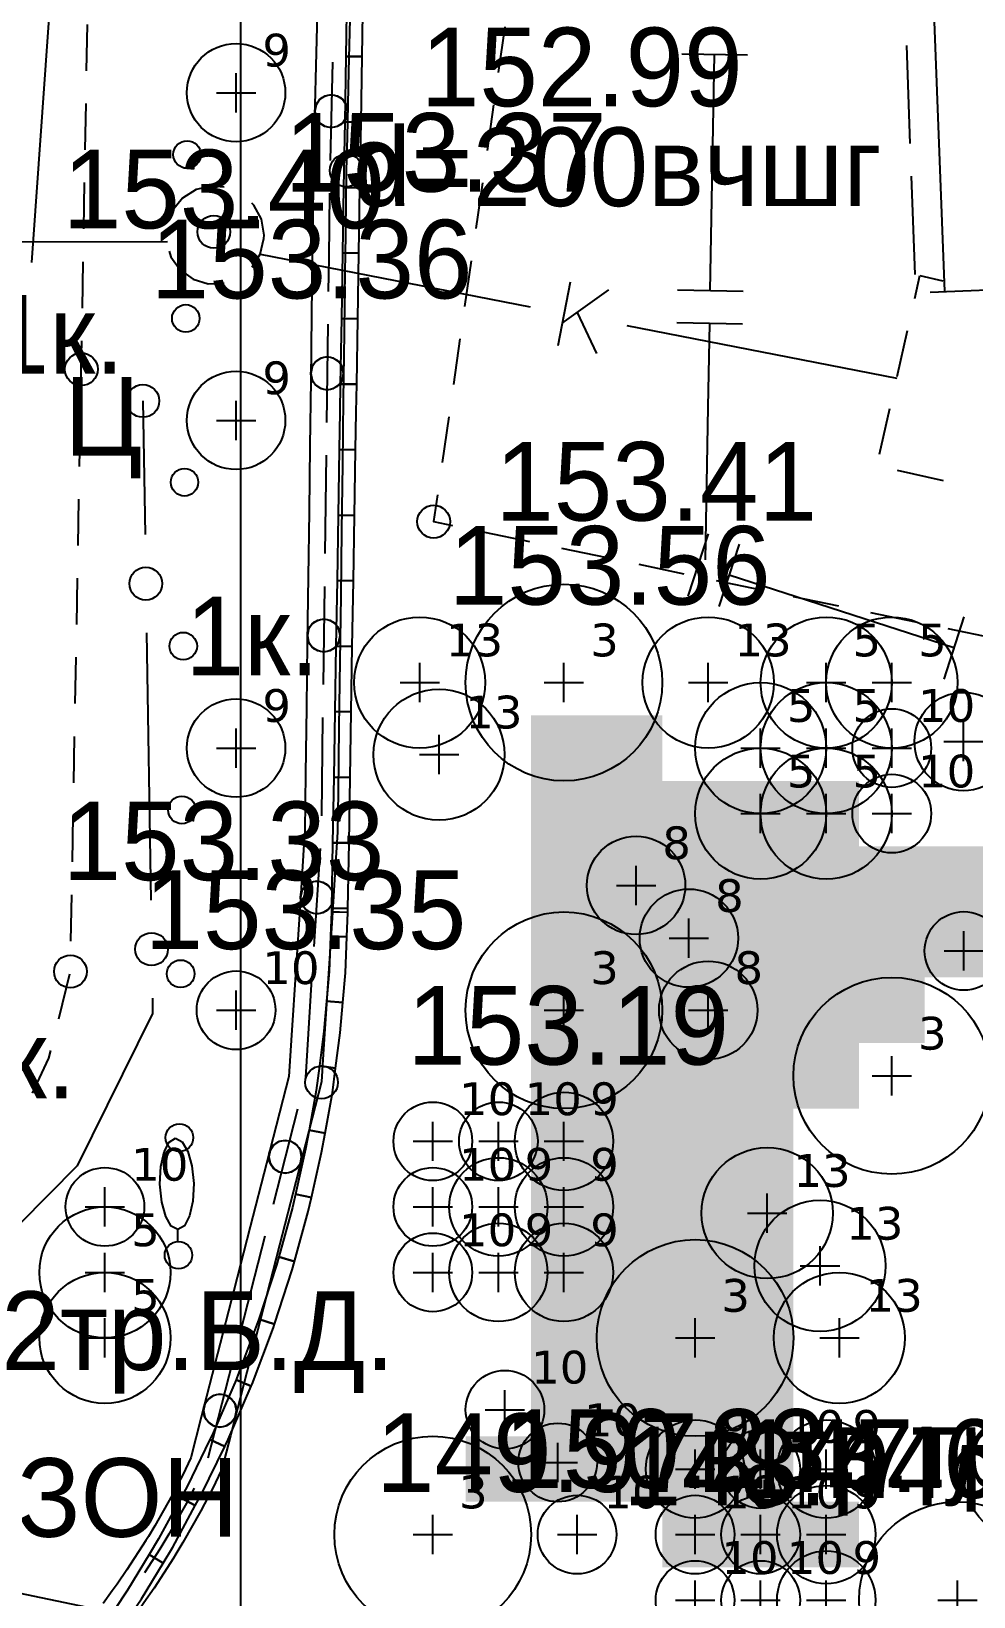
# Model space of a CAD drawing. Header units: metres. Extents: x -2743 to 126, y 13385 to 13916.
# Drawn here: x -2077.35 to -2062.98, y 13679.57 to 13703.46 of the extents above; entities that cross this region are included whole.
import ezdxf

# ---------------------------------------------------------------- set-up
doc = ezdxf.new("R2010")
doc.units = ezdxf.units.M
for name, color, linetype in [('GREEN_LABELS', 7, 'Continuous'), ('GREEN_SHRUBS', 94, 'Continuous'), ('GREEN_TREES', 3, 'Continuous'), ('GREEN_ZONE_ALLOWED', 3, 'Continuous'), ('output[1-12]_3_ДЖКХ-24_03233kl$0$Красные линии', 7, 'Continuous'), ('output[1-12]_3_ДЖКХ-24_03233tp$0$Горизонтали', 7, 'Continuous'), ('output[1-12]_3_ДЖКХ-24_03233tp$0$Граница улицы', 7, 'Continuous'), ('output[1-12]_3_ДЖКХ-24_03233tp$0$Колодцы', 7, 'Continuous'), ('output[1-12]_3_ДЖКХ-24_03233tp$0$Леса и газоны', 7, 'Continuous'), ('output[1-12]_3_ДЖКХ-24_03233tp$0$Ограды', 7, 'Continuous'), ('output[1-12]_3_ДЖКХ-24_03233tp$0$Полоса деревьев', 7, 'Continuous'), ('output[1-12]_3_ДЖКХ-24_03233tp$0$Фонари', 7, 'Continuous'), ('output[1-12]_3_ДЖКХ-24_03233up$0$Газопровод', 7, 'Continuous'), ('output[1-12]_3_ДЖКХ-24_03233up$0$Кабели', 7, 'Continuous'), ('output[1-12]_3_ДЖКХ-24_03233up$0$Кабель электрический', 7, 'Continuous'), ('output[1-12]_3_ДЖКХ-24_03233up$0$Канализация самотёчная', 7, 'Continuous'), ('output[1-12]_brd$0$Граница заказа', 7, 'Continuous'), ('output[23]_brd$0$Рамки', 7, 'Continuous')]:
    doc.layers.add(name, color=color, linetype=linetype)
doc.styles.add('unicode', font='DejaVuSans.ttf')

# ---------------------------------------------------------------- blocks, each defined once
blk = doc.blocks.new('GREEN_TREE_ACER_GINNALA')
for p, q in [((0, -0.3), (0, 0.3)), ((-0.3, 0), (0.3, 0))]:
    blk.add_line(p, q)
blk.add_circle((0, 0), 1.5)
at = {"style": 'unicode', "flags": 1}
for tag, p in [('POS', (0.4, 0.4)), ('NUM', (0.4, -0.9)), ('SPECIES', (0.4, -1.8)), ('NPA', (0.4, -2.7))]:
    blk.add_attdef(tag, p, '', height=0.5, dxfattribs=at)
blk = doc.blocks.new('GREEN_SHRUB_SYRINGA_JOSIKAEA')
for p, q in [((0, -0.3), (0, 0.3)), ((-0.3, 0), (0.3, 0))]:
    blk.add_line(p, q)
blk.add_circle((0, 0), 1)
at = {"style": 'unicode', "flags": 1}
for tag, p in [('POS', (0.4, 0.4)), ('NUM', (0.4, -0.9)), ('SPECIES', (0.4, -1.8)), ('NPA', (0.4, -2.7))]:
    blk.add_attdef(tag, p, '', height=0.5, dxfattribs=at)
blk = doc.blocks.new('GREEN_SHRUB_COTONEASTER_LUCIDUS')
for p, q in [((0, -0.3), (0, 0.3)), ((-0.3, 0), (0.3, 0))]:
    blk.add_line(p, q)
blk.add_circle((0, 0), 0.6)
at = {"style": 'unicode', "flags": 1}
for tag, p in [('POS', (0.4, 0.4)), ('NUM', (0.4, -0.9)), ('SPECIES', (0.4, -1.8)), ('NPA', (0.4, -2.7))]:
    blk.add_attdef(tag, p, '', height=0.5, dxfattribs=at)
blk = doc.blocks.new('GREEN_SHRUB_CORNUS_SERICEA')
for p, q in [((0, -0.3), (0, 0.3)), ((-0.3, 0), (0.3, 0))]:
    blk.add_line(p, q)
blk.add_circle((0, 0), 0.75)
at = {"style": 'unicode', "flags": 1}
for tag, p in [('POS', (0.4, 0.4)), ('NUM', (0.4, -0.9)), ('SPECIES', (0.4, -1.8)), ('NPA', (0.4, -2.7))]:
    blk.add_attdef(tag, p, '', height=0.5, dxfattribs=at)
blk = doc.blocks.new('GREEN_SHRUB_LONICERA_TATARICA')
for p, q in [((0, -0.3), (0, 0.3)), ((-0.3, 0), (0.3, 0))]:
    blk.add_line(p, q)
blk.add_circle((0, 0), 0.75)
at = {"style": 'unicode', "flags": 1}
for tag, p in [('POS', (0.4, 0.4)), ('NUM', (0.4, -0.9)), ('SPECIES', (0.4, -1.8)), ('NPA', (0.4, -2.7))]:
    blk.add_attdef(tag, p, '', height=0.5, dxfattribs=at)
blk = doc.blocks.new('GREEN_SHRUB_JUNIPERUS_SABINA')
for p, q in [((0, -0.3), (0, 0.3)), ((-0.3, 0), (0.3, 0))]:
    blk.add_line(p, q)
blk.add_circle((0, 0), 1)
at = {"style": 'unicode', "flags": 1}
for tag, p in [('POS', (0.4, 0.4)), ('NUM', (0.4, -0.9)), ('SPECIES', (0.4, -1.8)), ('NPA', (0.4, -2.7))]:
    blk.add_attdef(tag, p, '', height=0.5, dxfattribs=at)

msp = doc.modelspace()

# ---------------------------------------------------------------- hatches: boundary and pattern name
at = {"layer": 'GREEN_ZONE_ALLOWED', "transparency": 33554508}
h = msp.add_hatch(color=3, dxfattribs=at)
h.dxf.hatch_style = 1
h.paths.add_polyline_path([(-2070.727, 13681.022), (-2070.727, 13682.022), (-2069.727, 13682.022), (-2069.727, 13683.022), (-2069.727, 13684.022), (-2069.727, 13685.022), (-2069.727, 13686.022), (-2069.727, 13687.022), (-2069.727, 13688.022), (-2069.727, 13689.022), (-2069.727, 13690.022), (-2069.727, 13691.022), (-2069.727, 13692.022), (-2069.727, 13693.022), (-2068.727, 13693.022), (-2067.727, 13693.022), (-2067.727, 13692.022), (-2066.727, 13692.022), (-2065.727, 13692.022), (-2064.727, 13692.022), (-2064.727, 13691.022), (-2063.727, 13691.022), (-2062.727, 13691.022), (-2061.727, 13691.022), (-2060.727, 13691.022), (-2060.727, 13690.022), (-2061.727, 13690.022), (-2061.727, 13689.022), (-2062.727, 13689.022), (-2063.727, 13689.022), (-2063.727, 13688.022), (-2064.727, 13688.022), (-2064.727, 13687.022), (-2065.727, 13687.022), (-2065.727, 13686.022), (-2065.727, 13685.022), (-2065.727, 13684.022), (-2065.727, 13683.022), (-2065.727, 13682.022), (-2065.727, 13681.022), (-2064.727, 13681.022), (-2064.727, 13680.022), (-2065.727, 13680.022), (-2066.727, 13680.022), (-2067.727, 13680.022), (-2067.727, 13681.022), (-2068.727, 13681.022), (-2069.727, 13681.022), (-2070.727, 13681.022)])

# ---------------------------------------------------------------- linework, layer by layer
at = {"layer": 'output[1-12]_3_ДЖКХ-24_03233kl$0$Красные линии'}
for points in [[(-2072.304, 13703.072), (-2072.288, 13704.072), (-2072.538, 13704.076), (-2072.554, 13703.076), (-2072.304, 13703.072)], [(-2072.321, 13702.072), (-2072.304, 13703.072), (-2072.554, 13703.076), (-2072.571, 13702.076), (-2072.321, 13702.072)], [(-2072.338, 13701.072), (-2072.321, 13702.072), (-2072.571, 13702.076), (-2072.588, 13701.077), (-2072.338, 13701.072)], [(-2072.354, 13700.072), (-2072.338, 13701.072), (-2072.588, 13701.077), (-2072.604, 13700.077), (-2072.354, 13700.072)], [(-2072.371, 13699.073), (-2072.354, 13700.072), (-2072.604, 13700.077), (-2072.621, 13699.077), (-2072.371, 13699.073)], [(-2072.388, 13698.073), (-2072.371, 13699.073), (-2072.621, 13699.077), (-2072.638, 13698.077), (-2072.388, 13698.073)], [(-2072.395, 13697.648), (-2072.388, 13698.073), (-2072.638, 13698.077), (-2072.645, 13697.652), (-2072.655, 13697.077), (-2072.405, 13697.073), (-2072.395, 13697.648)], [(-2072.421, 13696.073), (-2072.405, 13697.073), (-2072.655, 13697.077), (-2072.671, 13696.077), (-2072.421, 13696.073)], [(-2072.438, 13695.073), (-2072.421, 13696.073), (-2072.671, 13696.077), (-2072.688, 13695.077), (-2072.438, 13695.073)], [(-2072.455, 13694.073), (-2072.438, 13695.073), (-2072.688, 13695.077), (-2072.705, 13694.078), (-2072.455, 13694.073)], [(-2072.472, 13693.073), (-2072.455, 13694.073), (-2072.705, 13694.078), (-2072.722, 13693.078), (-2072.472, 13693.073)], [(-2072.488, 13692.074), (-2072.472, 13693.073), (-2072.722, 13693.078), (-2072.738, 13692.078), (-2072.488, 13692.074)], [(-2072.505, 13691.074), (-2072.488, 13692.074), (-2072.738, 13692.078), (-2072.755, 13691.078), (-2072.505, 13691.074)], [(-2072.522, 13690.074), (-2072.505, 13691.074), (-2072.755, 13691.078), (-2072.772, 13690.078), (-2072.522, 13690.074)], [(-2072.773, 13690.024), (-2072.788, 13689.652), (-2072.538, 13689.642), (-2072.523, 13690.015), (-2072.773, 13690.024)], [(-2072.523, 13690.017), (-2072.522, 13690.074), (-2072.772, 13690.078), (-2072.773, 13690.022), (-2072.523, 13690.017)], [(-2072.809, 13689.111), (-2072.848, 13688.66), (-2072.599, 13688.639), (-2072.559, 13689.095), (-2072.538, 13689.642), (-2072.788, 13689.652), (-2072.809, 13689.111)], [(-2072.887, 13688.202), (-2072.957, 13687.672), (-2072.709, 13687.639), (-2072.638, 13688.175), (-2072.599, 13688.639), (-2072.848, 13688.66), (-2072.887, 13688.202)], [(-2073.006, 13687.298), (-2073.115, 13686.691), (-2072.869, 13686.647), (-2072.759, 13687.26), (-2072.709, 13687.639), (-2072.957, 13687.672), (-2073.006, 13687.298)], [(-2073.167, 13686.401), (-2073.322, 13685.718), (-2073.078, 13685.663), (-2072.922, 13686.351), (-2072.869, 13686.647), (-2073.115, 13686.691), (-2073.167, 13686.401)], [(-2073.369, 13685.512), (-2073.577, 13684.758), (-2073.336, 13684.691), (-2073.127, 13685.451), (-2073.078, 13685.663), (-2073.322, 13685.718), (-2073.369, 13685.512)], [(-2073.611, 13684.633), (-2073.879, 13683.81), (-2073.642, 13683.733), (-2073.372, 13684.561), (-2073.336, 13684.691), (-2073.577, 13684.758), (-2073.611, 13684.633)], [(-2074.216, 13682.913), (-2074.227, 13682.885), (-2073.998, 13682.786), (-2073.984, 13682.819), (-2073.658, 13683.683), (-2073.642, 13683.733), (-2073.879, 13683.81), (-2073.894, 13683.766), (-2074.216, 13682.913)], [(-2074.576, 13682.075), (-2074.626, 13681.974), (-2074.401, 13681.865), (-2074.349, 13681.971), (-2073.998, 13682.786), (-2074.227, 13682.885), (-2074.576, 13682.075)], [(-2074.975, 13681.256), (-2075.068, 13681.084), (-2074.849, 13680.965), (-2074.753, 13681.141), (-2074.401, 13681.865), (-2074.626, 13681.974), (-2074.975, 13681.256)], [(-2075.411, 13680.455), (-2075.555, 13680.217), (-2075.341, 13680.088), (-2075.194, 13680.33), (-2074.849, 13680.965), (-2075.068, 13681.084), (-2075.411, 13680.455)], [(-2075.883, 13679.675), (-2076.083, 13679.376), (-2075.876, 13679.237), (-2075.672, 13679.54), (-2075.341, 13680.088), (-2075.555, 13680.217), (-2075.883, 13679.675)]]:
    msp.add_lwpolyline(points, close=True, dxfattribs=at)
at = {"layer": 'output[1-12]_3_ДЖКХ-24_03233tp$0$Горизонтали'}
for centre in [(-2072.547, 13701.335), (-2076.588, 13698.302), (-2071.214, 13695.977), (-2076.754, 13689.113), (-2072.923, 13687.421)]:
    msp.add_circle(centre, 0.25, dxfattribs=at)
at = {"layer": 'output[1-12]_3_ДЖКХ-24_03233tp$0$Граница улицы'}
for points in [[(-2076.507, 13702.858), (-2076.495, 13703.565)], [(-2070.129, 13703.526), (-2070.229, 13702.83)], [(-2076.529, 13701.651), (-2076.516, 13702.358)], [(-2070.3, 13702.335), (-2070.4, 13701.64)], [(-2076.55, 13700.443), (-2076.537, 13701.151)], [(-2070.471, 13701.145), (-2070.571, 13700.45)], [(-2076.571, 13699.236), (-2076.559, 13699.943)], [(-2070.642, 13699.955), (-2070.742, 13699.259)], [(-2070.813, 13698.764), (-2070.913, 13698.069)], [(-2076.593, 13698.029), (-2076.588, 13698.302), (-2076.58, 13698.736)], [(-2070.985, 13697.574), (-2071.084, 13696.879)], [(-2076.615, 13696.821), (-2076.602, 13697.529)], [(-2071.156, 13696.384), (-2071.214, 13695.977), (-2070.929, 13695.918)], [(-2076.637, 13695.614), (-2076.624, 13696.322)], [(-2070.439, 13695.816), (-2069.751, 13695.673)], [(-2069.262, 13695.571), (-2068.574, 13695.428)], [(-2068.085, 13695.326), (-2067.397, 13695.183)], [(-2076.658, 13694.407), (-2076.646, 13695.114)], [(-2066.907, 13695.081), (-2066.22, 13694.938)], [(-2065.73, 13694.836), (-2065.042, 13694.693)], [(-2064.553, 13694.591), (-2063.865, 13694.448)], [(-2063.375, 13694.346), (-2062.688, 13694.203)], [(-2076.68, 13693.2), (-2076.667, 13693.907)], [(-2076.702, 13691.992), (-2076.689, 13692.7)], [(-2076.724, 13690.785), (-2076.711, 13691.493)], [(-2076.746, 13689.578), (-2076.733, 13690.285)], [(-2076.932, 13688.392), (-2076.762, 13689.079)], [(-2077.332, 13687.259), (-2077.081, 13687.789), (-2077.052, 13687.907)]]:
    msp.add_lwpolyline(points, dxfattribs=at)
at = {"layer": 'output[1-12]_3_ДЖКХ-24_03233tp$0$Колодцы'}
msp.add_circle((-2074.566, 13700.399), 0.25, dxfattribs=at)
at = {"layer": 'output[1-12]_3_ДЖКХ-24_03233tp$0$Ограды'}
for points in [[(-2072.982, 13704.132), (-2073.005, 13703.132)], [(-2072.489, 13703.846), (-2072.512, 13702.846)], [(-2073.005, 13703.132), (-2073.029, 13702.133)], [(-2072.759, 13702.989), (-2072.794, 13701.49)], [(-2072.512, 13702.846), (-2072.535, 13701.846)], [(-2073.029, 13702.133), (-2073.047, 13701.345), (-2073.05, 13701.133)], [(-2072.535, 13701.846), (-2072.547, 13701.335), (-2072.554, 13700.847)], [(-2073.05, 13701.133), (-2073.063, 13700.133)], [(-2072.802, 13700.99), (-2072.815, 13700), (-2072.821, 13699.49)], [(-2072.554, 13700.847), (-2072.565, 13699.997), (-2072.567, 13699.847)], [(-2073.063, 13700.133), (-2073.065, 13700.003), (-2073.076, 13699.133)], [(-2072.567, 13699.847), (-2072.58, 13698.847)], [(-2073.076, 13699.133), (-2073.089, 13698.133)], [(-2072.828, 13698.99), (-2072.848, 13697.49)], [(-2072.58, 13698.847), (-2072.593, 13697.847)], [(-2073.089, 13698.133), (-2073.102, 13697.133)], [(-2072.593, 13697.847), (-2072.606, 13696.847)], [(-2073.102, 13697.133), (-2073.115, 13696.133)], [(-2072.854, 13696.99), (-2072.874, 13695.49)], [(-2072.606, 13696.847), (-2072.619, 13695.847)], [(-2073.115, 13696.133), (-2073.129, 13695.133)], [(-2072.619, 13695.847), (-2072.632, 13694.847)], [(-2073.129, 13695.133), (-2073.142, 13694.133)], [(-2072.88, 13694.99), (-2072.9, 13693.49)], [(-2072.632, 13694.847), (-2072.645, 13693.847)], [(-2073.142, 13694.133), (-2073.155, 13693.134)], [(-2072.645, 13693.847), (-2072.658, 13692.847)], [(-2073.155, 13693.134), (-2073.168, 13692.134)], [(-2072.907, 13692.99), (-2072.926, 13691.491)], [(-2072.658, 13692.847), (-2072.672, 13691.847)], [(-2073.168, 13692.134), (-2073.179, 13691.258), (-2073.187, 13691.134)], [(-2072.672, 13691.847), (-2072.68, 13691.239), (-2072.705, 13690.848)], [(-2073.187, 13691.134), (-2073.252, 13690.136)], [(-2072.946, 13690.991), (-2073.043, 13689.494)], [(-2072.705, 13690.848), (-2072.769, 13689.85)], [(-2073.252, 13690.136), (-2073.316, 13689.138)], [(-2072.769, 13689.85), (-2072.833, 13688.852)], [(-2073.316, 13689.138), (-2073.38, 13688.14)], [(-2073.075, 13688.995), (-2073.171, 13687.498)], [(-2072.833, 13688.852), (-2072.898, 13687.854)], [(-2073.38, 13688.14), (-2073.421, 13687.51), (-2073.513, 13687.153)], [(-2072.898, 13687.854), (-2072.925, 13687.431), (-2073.068, 13686.873)], [(-2073.513, 13687.153), (-2073.762, 13686.185)], [(-2073.291, 13687.013), (-2073.664, 13685.56)], [(-2073.068, 13686.873), (-2073.317, 13685.905)], [(-2073.762, 13686.185), (-2074.011, 13685.216)], [(-2073.317, 13685.905), (-2073.566, 13684.936)], [(-2074.011, 13685.216), (-2074.26, 13684.248)], [(-2073.788, 13685.076), (-2074.162, 13683.623)], [(-2073.566, 13684.936), (-2073.815, 13683.968)], [(-2074.26, 13684.248), (-2074.509, 13683.279)], [(-2073.815, 13683.968), (-2074.064, 13682.999)], [(-2074.509, 13683.279), (-2074.758, 13682.311)], [(-2074.286, 13683.139), (-2074.66, 13681.686)], [(-2074.064, 13682.999), (-2074.313, 13682.031)], [(-2074.758, 13682.311), (-2074.916, 13681.694), (-2075.039, 13681.436), (-2075.075, 13681.367)], [(-2074.313, 13682.031), (-2074.444, 13681.522), (-2074.592, 13681.212), (-2074.653, 13681.096)], [(-2075.075, 13681.367), (-2075.204, 13681.122), (-2075.468, 13680.655), (-2075.564, 13680.495)], [(-2074.864, 13681.232), (-2074.985, 13681.002), (-2075.252, 13680.529), (-2075.392, 13680.297), (-2075.623, 13679.939)], [(-2074.653, 13681.096), (-2074.765, 13680.883), (-2075.037, 13680.402), (-2075.144, 13680.225)], [(-2075.564, 13680.495), (-2075.605, 13680.429), (-2075.892, 13679.982), (-2076.04, 13679.767), (-2076.116, 13679.662)], [(-2075.144, 13680.225), (-2075.18, 13680.164), (-2075.476, 13679.705), (-2075.632, 13679.478), (-2075.695, 13679.391)], [(-2076.116, 13679.662), (-2076.256, 13679.468)]]:
    msp.add_lwpolyline(points, dxfattribs=at)
for points in [[(-2072.526, 13702.239), (-2072.546, 13702.337), (-2072.599, 13702.416), (-2072.679, 13702.47), (-2072.776, 13702.489), (-2072.873, 13702.47), (-2072.953, 13702.416), (-2073.006, 13702.337), (-2073.026, 13702.239), (-2073.006, 13702.142), (-2072.953, 13702.063), (-2072.873, 13702.009), (-2072.776, 13701.989), (-2072.679, 13702.009), (-2072.599, 13702.063), (-2072.546, 13702.142), (-2072.526, 13702.239)], [(-2072.588, 13698.24), (-2072.607, 13698.337), (-2072.661, 13698.417), (-2072.74, 13698.47), (-2072.838, 13698.49), (-2072.935, 13698.47), (-2073.015, 13698.417), (-2073.068, 13698.337), (-2073.088, 13698.24), (-2073.068, 13698.143), (-2073.015, 13698.063), (-2072.935, 13698.01), (-2072.838, 13697.99), (-2072.74, 13698.01), (-2072.661, 13698.063), (-2072.607, 13698.143), (-2072.588, 13698.24)], [(-2072.64, 13694.24), (-2072.66, 13694.338), (-2072.713, 13694.417), (-2072.793, 13694.471), (-2072.89, 13694.49), (-2072.988, 13694.471), (-2073.067, 13694.417), (-2073.121, 13694.338), (-2073.14, 13694.24), (-2073.121, 13694.143), (-2073.067, 13694.063), (-2072.988, 13694.01), (-2072.89, 13693.99), (-2072.793, 13694.01), (-2072.713, 13694.063), (-2072.66, 13694.143), (-2072.64, 13694.24)], [(-2072.744, 13690.243), (-2072.764, 13690.34), (-2072.818, 13690.419), (-2072.897, 13690.473), (-2072.994, 13690.493), (-2073.092, 13690.473), (-2073.171, 13690.419), (-2073.225, 13690.34), (-2073.244, 13690.243), (-2073.225, 13690.145), (-2073.171, 13690.066), (-2073.092, 13690.012), (-2072.994, 13689.993), (-2072.897, 13690.012), (-2072.818, 13690.066), (-2072.764, 13690.145), (-2072.744, 13690.243)], [(-2073.227, 13686.287), (-2073.247, 13686.384), (-2073.3, 13686.464), (-2073.38, 13686.517), (-2073.477, 13686.537), (-2073.575, 13686.517), (-2073.654, 13686.464), (-2073.708, 13686.384), (-2073.727, 13686.287), (-2073.708, 13686.19), (-2073.654, 13686.11), (-2073.575, 13686.056), (-2073.477, 13686.037), (-2073.38, 13686.056), (-2073.3, 13686.11), (-2073.247, 13686.19), (-2073.227, 13686.287)], [(-2074.223, 13682.413), (-2074.243, 13682.51), (-2074.296, 13682.59), (-2074.376, 13682.643), (-2074.473, 13682.663), (-2074.57, 13682.643), (-2074.65, 13682.59), (-2074.703, 13682.51), (-2074.723, 13682.413), (-2074.703, 13682.315), (-2074.65, 13682.236), (-2074.57, 13682.182), (-2074.473, 13682.163), (-2074.376, 13682.182), (-2074.296, 13682.236), (-2074.243, 13682.315), (-2074.223, 13682.413)]]:
    msp.add_lwpolyline(points, close=True, dxfattribs=at)
for centre in [(-2072.776, 13702.239), (-2072.776, 13702.239), (-2072.838, 13698.24), (-2072.838, 13698.24), (-2072.89, 13694.24), (-2072.89, 13694.24), (-2072.994, 13690.243), (-2072.994, 13690.243), (-2073.477, 13686.287), (-2073.477, 13686.287), (-2074.473, 13682.413), (-2074.473, 13682.413)]:
    msp.add_circle(centre, 0.25, dxfattribs=at)
at = {"layer": 'output[1-12]_3_ДЖКХ-24_03233tp$0$Полоса деревьев'}
for points in [[(-2075.15, 13686.568), (-2075.048, 13686.516), (-2074.963, 13686.369), (-2074.902, 13686.15), (-2074.874, 13685.88), (-2074.887, 13685.609), (-2074.937, 13685.386), (-2075.014, 13685.235), (-2075.113, 13685.178), (-2075.215, 13685.23), (-2075.3, 13685.377), (-2075.361, 13685.596), (-2075.389, 13685.866), (-2075.376, 13686.137), (-2075.326, 13686.36), (-2075.249, 13686.511), (-2075.15, 13686.568)], [(-2075.113, 13684.995), (-2075.113, 13685.178)]]:
    msp.add_lwpolyline(points, dxfattribs=at)
for centre in [(-2074.975, 13701.578), (-2074.994, 13699.078), (-2075.014, 13696.578), (-2075.033, 13694.078), (-2075.053, 13691.578), (-2075.072, 13689.078), (-2075.092, 13686.578), (-2075.106, 13684.785)]:
    msp.add_circle(centre, 0.21, dxfattribs=at)
at = {"layer": 'output[1-12]_3_ДЖКХ-24_03233tp$0$Фонари'}
msp.add_circle((-2075.648, 13697.819), 0.25, dxfattribs=at)
at = {"layer": 'output[1-12]_3_ДЖКХ-24_03233up$0$Газопровод'}
for points in [[(-2066.43, 13703.094), (-2067.429, 13703.112)], [(-2066.995, 13699.5), (-2066.93, 13703.103)], [(-2066.495, 13699.491), (-2067.495, 13699.509)], [(-2066.504, 13698.991), (-2067.504, 13699.009)], [(-2067.069, 13695.396), (-2067.027, 13697.725), (-2067.004, 13699)], [(-2067.03, 13695.789), (-2067.338, 13694.838)], [(-2066.555, 13695.635), (-2066.863, 13694.684)], [(-2063.28, 13694.05), (-2066.709, 13695.16)], [(-2063.126, 13694.525), (-2063.434, 13693.574)]]:
    msp.add_lwpolyline(points, dxfattribs=at)
at = {"layer": 'output[1-12]_3_ДЖКХ-24_03233up$0$Кабели'}
for points in [[(-2075.648, 13697.819), (-2075.616, 13695.781)], [(-2075.592, 13694.281), (-2075.527, 13690.204)], [(-2075.504, 13688.704), (-2075.5, 13688.47), (-2076.65, 13686.15), (-2077.529, 13685.256)]]:
    msp.add_lwpolyline(points, dxfattribs=at)
for centre in [(-2075.604, 13695.031), (-2075.516, 13689.454)]:
    msp.add_circle(centre, 0.25, dxfattribs=at)
at = {"layer": 'output[1-12]_3_ДЖКХ-24_03233up$0$Кабель электрический'}
msp.add_lwpolyline([(-2077.079, 13703.728), (-2077.348, 13699.931)], dxfattribs=at)
at = {"layer": 'output[1-12]_3_ДЖКХ-24_03233up$0$Канализация самотёчная'}
for points in [[(-2063.417, 13699.489), (-2064.084, 13716.901)], [(-2064.004, 13703.244), (-2063.95, 13701.745)], [(-2063.932, 13701.246), (-2063.878, 13699.747)], [(-2074.41, 13701.08), (-2074.598, 13701.098), (-2074.836, 13701.043), (-2075.043, 13700.915), (-2075.199, 13700.726), (-2075.249, 13700.593)], [(-2073.8, 13700.35), (-2073.84, 13700.591), (-2073.955, 13700.806), (-2073.987, 13700.836)], [(-2090.36, 13700.248), (-2075.272, 13700.25)], [(-2073.983, 13699.861), (-2073.859, 13700.059), (-2073.802, 13700.297), (-2073.8, 13700.35)], [(-2075.249, 13700.106), (-2075.224, 13700.02), (-2075.082, 13699.821), (-2074.884, 13699.679), (-2074.651, 13699.607), (-2074.409, 13699.614)], [(-2073.859, 13700.059), (-2069.741, 13699.257)], [(-2063.876, 13699.383), (-2063.797, 13699.733)], [(-2063.797, 13699.733), (-2063.447, 13699.654)], [(-2069.13, 13699.63), (-2069.319, 13698.658)], [(-2069.252, 13699.005), (-2068.54, 13699.516)], [(-2063.643, 13699.48), (-2062.144, 13699.538)], [(-2069.026, 13699.167), (-2068.73, 13698.543)], [(-2068.269, 13698.969), (-2064.151, 13698.167)], [(-2064.145, 13698.194), (-2063.986, 13698.895)], [(-2064.413, 13697.005), (-2064.255, 13697.706)], [(-2063.441, 13696.6), (-2064.142, 13696.758)]]:
    msp.add_lwpolyline(points, dxfattribs=at)
at = {"layer": 'output[1-12]_brd$0$Граница заказа'}
msp.add_lwpolyline([(-2346.581, 13797.271), (-2166.599, 13756.435), (-2146.461, 13744.448), (-2137.057, 13735.438), (-2116.083, 13730.556), (-2106.947, 13730.964), (-2106.947, 13685.73), (-2024.861, 13668.702), (-2016.466, 13689.267), (-1943.717, 13663.309), (-1875.376, 13614.096), (-1826.303, 13588.476), (-1816.168, 13541.725), (-1765.892, 13527.485), (-1735.115, 13529.544), (-1686.146, 13524.756), (-1676.411, 13564.262), (-1525.599, 13535.005), (-1412.062, 13512.979), (-1427.758, 13454.715), (-1407.548, 13450.243), (-1398.752, 13489.999), (-1344.683, 13479.798), (-1272.603, 13462.997)], dxfattribs=at)
at = {"layer": 'output[23]_brd$0$Рамки'}
msp.add_lwpolyline([(-2074.156, 13548.586), (-2074.156, 13798.586), (-1824.156, 13798.586), (-1824.156, 13548.586), (-2074.156, 13548.586)], dxfattribs=at)

# ---------------------------------------------------------------- block references
at = {"layer": 'GREEN_SHRUBS'}
for name, p in [('GREEN_SHRUB_LONICERA_TATARICA', (-2074.227, 13702.522)), ('GREEN_SHRUB_LONICERA_TATARICA', (-2074.227, 13697.522)), ('GREEN_SHRUB_SYRINGA_JOSIKAEA', (-2071.427, 13693.522)), ('GREEN_SHRUB_SYRINGA_JOSIKAEA', (-2067.027, 13693.522)), ('GREEN_SHRUB_JUNIPERUS_SABINA', (-2065.227, 13693.522)), ('GREEN_SHRUB_JUNIPERUS_SABINA', (-2064.227, 13693.522)), ('GREEN_SHRUB_JUNIPERUS_SABINA', (-2066.227, 13692.522)), ('GREEN_SHRUB_JUNIPERUS_SABINA', (-2065.227, 13692.522)), ('GREEN_SHRUB_LONICERA_TATARICA', (-2074.227, 13692.522)), ('GREEN_SHRUB_SYRINGA_JOSIKAEA', (-2071.132, 13692.422)), ('GREEN_SHRUB_CORNUS_SERICEA', (-2063.132, 13692.622)), ('GREEN_SHRUB_COTONEASTER_LUCIDUS', (-2064.227, 13692.522)), ('GREEN_SHRUB_JUNIPERUS_SABINA', (-2066.227, 13691.522)), ('GREEN_SHRUB_JUNIPERUS_SABINA', (-2065.227, 13691.522)), ('GREEN_SHRUB_COTONEASTER_LUCIDUS', (-2064.227, 13691.522)), ('GREEN_SHRUB_CORNUS_SERICEA', (-2068.127, 13690.427)), ('GREEN_SHRUB_CORNUS_SERICEA', (-2067.322, 13689.622)), ('GREEN_SHRUB_COTONEASTER_LUCIDUS', (-2063.127, 13689.427)), ('GREEN_SHRUB_CORNUS_SERICEA', (-2067.027, 13688.522)), ('GREEN_SHRUB_COTONEASTER_LUCIDUS', (-2074.227, 13688.522)), ('GREEN_SHRUB_COTONEASTER_LUCIDUS', (-2071.227, 13686.522)), ('GREEN_SHRUB_COTONEASTER_LUCIDUS', (-2070.227, 13686.522)), ('GREEN_SHRUB_LONICERA_TATARICA', (-2069.227, 13686.522)), ('GREEN_SHRUB_SYRINGA_JOSIKAEA', (-2066.127, 13685.427)), ('GREEN_SHRUB_COTONEASTER_LUCIDUS', (-2076.227, 13685.522)), ('GREEN_SHRUB_COTONEASTER_LUCIDUS', (-2071.227, 13685.522)), ('GREEN_SHRUB_LONICERA_TATARICA', (-2070.227, 13685.522)), ('GREEN_SHRUB_LONICERA_TATARICA', (-2069.227, 13685.522)), ('GREEN_SHRUB_SYRINGA_JOSIKAEA', (-2065.322, 13684.622)), ('GREEN_SHRUB_JUNIPERUS_SABINA', (-2076.227, 13684.522)), ('GREEN_SHRUB_LONICERA_TATARICA', (-2070.227, 13684.522)), ('GREEN_SHRUB_LONICERA_TATARICA', (-2069.227, 13684.522)), ('GREEN_SHRUB_COTONEASTER_LUCIDUS', (-2071.227, 13684.522)), ('GREEN_SHRUB_JUNIPERUS_SABINA', (-2076.227, 13683.522)), ('GREEN_SHRUB_SYRINGA_JOSIKAEA', (-2065.027, 13683.522)), ('GREEN_SHRUB_COTONEASTER_LUCIDUS', (-2070.127, 13682.427)), ('GREEN_SHRUB_LONICERA_TATARICA', (-2067.227, 13681.522)), ('GREEN_SHRUB_LONICERA_TATARICA', (-2065.227, 13681.522)), ('GREEN_SHRUB_SYRINGA_JOSIKAEA', (-2062.127, 13681.427)), ('GREEN_SHRUB_COTONEASTER_LUCIDUS', (-2069.322, 13681.622)), ('GREEN_SHRUB_COTONEASTER_LUCIDUS', (-2066.227, 13681.522)), ('GREEN_SHRUB_COTONEASTER_LUCIDUS', (-2069.027, 13680.522)), ('GREEN_SHRUB_COTONEASTER_LUCIDUS', (-2067.227, 13680.522)), ('GREEN_SHRUB_COTONEASTER_LUCIDUS', (-2066.227, 13680.522)), ('GREEN_SHRUB_LONICERA_TATARICA', (-2065.227, 13680.522)), ('GREEN_SHRUB_COTONEASTER_LUCIDUS', (-2067.227, 13679.522)), ('GREEN_SHRUB_COTONEASTER_LUCIDUS', (-2066.227, 13679.522)), ('GREEN_SHRUB_LONICERA_TATARICA', (-2065.227, 13679.522))]:
    msp.add_blockref(name, p, dxfattribs=at)
at = {"layer": 'GREEN_TREES'}
for p in [(-2069.227, 13693.522), (-2069.227, 13688.522), (-2064.227, 13687.522), (-2067.227, 13683.522), (-2071.227, 13680.522), (-2063.227, 13679.522)]:
    msp.add_blockref('GREEN_TREE_ACER_GINNALA', p, dxfattribs=at)

# ---------------------------------------------------------------- texts
at = {"layer": 'GREEN_LABELS', "style": 'unicode'}
for s, p in [('9', (-2073.827, 13702.922)), ('9', (-2073.827, 13697.922)), ('13', (-2071.027, 13693.922)), ('3', (-2068.827, 13693.922)), ('13', (-2066.627, 13693.922)), ('5', (-2064.827, 13693.922)), ('5', (-2063.827, 13693.922)), ('9', (-2073.827, 13692.922)), ('13', (-2070.732, 13692.822)), ('5', (-2065.827, 13692.922)), ('5', (-2064.827, 13692.922)), ('10', (-2063.827, 13692.922)), ('5', (-2065.827, 13691.922)), ('5', (-2064.827, 13691.922)), ('10', (-2063.827, 13691.922)), ('8', (-2067.727, 13690.827)), ('8', (-2066.922, 13690.022)), ('10', (-2073.827, 13688.922)), ('3', (-2068.827, 13688.922)), ('8', (-2066.627, 13688.922)), ('3', (-2063.827, 13687.922)), ('10', (-2070.827, 13686.922)), ('10', (-2069.827, 13686.922)), ('9', (-2068.827, 13686.922)), ('10', (-2075.827, 13685.922)), ('10', (-2070.827, 13685.922)), ('9', (-2069.827, 13685.922)), ('9', (-2068.827, 13685.922)), ('13', (-2065.727, 13685.827)), ('5', (-2075.827, 13684.922)), ('10', (-2070.827, 13684.922)), ('9', (-2069.827, 13684.922)), ('9', (-2068.827, 13684.922)), ('13', (-2064.922, 13685.022)), ('5', (-2075.827, 13683.922)), ('3', (-2066.827, 13683.922)), ('13', (-2064.627, 13683.922)), ('10', (-2069.727, 13682.827)), ('10', (-2068.922, 13682.022)), ('9', (-2066.827, 13681.922)), ('10', (-2065.827, 13681.922)), ('9', (-2064.827, 13681.922)), ('3', (-2070.827, 13680.922)), ('10', (-2068.627, 13680.922)), ('10', (-2066.827, 13680.922)), ('10', (-2065.827, 13680.922)), ('9', (-2064.827, 13680.922)), ('10', (-2066.827, 13679.922)), ('10', (-2065.827, 13679.922)), ('9', (-2064.827, 13679.922))]:
    msp.add_text(s, height=0.5, dxfattribs=at).set_placement(p)
at = {"layer": 'output[1-12]_3_ДЖКХ-24_03233tp$0$Горизонтали'}
for s, p in [('152.99', (-2071.41, 13702.315)), ('153.40', (-2076.87, 13700.452)), ('153.36', (-2075.53, 13699.383)), ('153.41', (-2070.275, 13695.993)), ('153.56', (-2070.983, 13694.711)), ('153.33', (-2076.874, 13690.507)), ('153.35', (-2075.624, 13689.455)), ('153.19', (-2071.617, 13687.692))]:
    msp.add_text(s, height=1.2, dxfattribs=at).set_placement(p)
at = {"layer": 'output[1-12]_3_ДЖКХ-24_03233tp$0$Граница улицы'}
msp.add_text('Ц', height=1.2, dxfattribs=at).set_placement((-2076.846, 13696.984))
at = {"layer": 'output[1-12]_3_ДЖКХ-24_03233tp$0$Колодцы'}
msp.add_text('153.37', height=1.2, dxfattribs=at).set_placement((-2073.486, 13701.012))
at = {"layer": 'output[1-12]_3_ДЖКХ-24_03233tp$0$Леса и газоны'}
msp.add_text('ГАЗОН', height=1.2, dxfattribs=at).set_placement((-2079.507, 13680.488))
at = {"layer": 'output[1-12]_3_ДЖКХ-24_03233up$0$Газопровод'}
for s, p in [('149.79в.тр.', (-2068.237, 13703.639)), ('149.97в.тр.', (-2072.093, 13681.171)), ('150.23в.тр.', (-2070.137, 13681.235))]:
    msp.add_text(s, height=1.2, dxfattribs=at).set_placement(p)
at = {"layer": 'output[1-12]_3_ДЖКХ-24_03233up$0$Кабели'}
for p in [(-2077.971, 13698.234), (-2074.999, 13693.633), (-2078.712, 13687.176)]:
    msp.add_text('1к.', height=1.2, dxfattribs=at).set_placement(p)
at = {"layer": 'output[1-12]_3_ДЖКХ-24_03233up$0$Кабель электрический'}
msp.add_text('2тр.Б.Д.', height=1.2, dxfattribs=at).set_placement((-2077.808, 13683.032))
at = {"layer": 'output[1-12]_3_ДЖКХ-24_03233up$0$Канализация самотёчная'}
for s, p in [('d=200вчшг', (-2072.45, 13700.791)), ('147.67лот.', (-2066.57, 13681.08)), ('148.44лот.', (-2068.327, 13680.969))]:
    msp.add_text(s, height=1.2, dxfattribs=at).set_placement(p)

doc.saveas('drawing.dxf')
